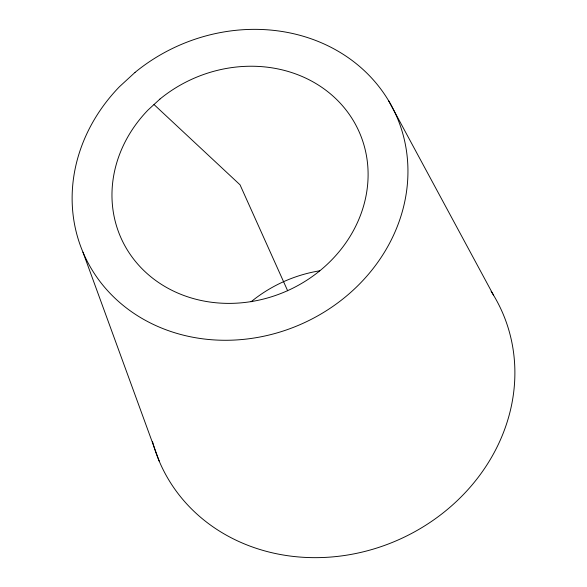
<?xml version="1.0" encoding="UTF-8"?>
<svg xmlns="http://www.w3.org/2000/svg" width="587" height="587" viewBox="0 0 587 587"><rect width="100%" height="100%" fill="white"/><g stroke="black" fill="none" stroke-linecap="round" stroke-linejoin="round"><path stroke-width="0.88" d="M154.007 104.537L240.032 184.81L287.652 290.763M388.425 100.399L493.52 295.166M82.965 252.197L159.275 461.279M251.06 301.791A130.365 116.05 -24.2 0 1 319.754 270.798M491.114 291.306A187.026 166.495 -24.2 0 1 398.448 539.827A187.026 166.495 -24.2 0 1 152.488 441.483M135.039 72.392L119.44 86.737A170.92 152.158 -24.2 0 0 192.36 337.151A170.92 152.158 -24.2 0 0 404.803 141.731A170.92 152.158 -24.2 0 0 135.039 72.392M159.95 99.064L148.056 110.004A130.365 116.05 -24.2 0 0 203.674 300.999A130.365 116.05 -24.2 0 0 365.708 151.952A130.365 116.05 -24.2 0 0 159.95 99.064"/></g></svg>
